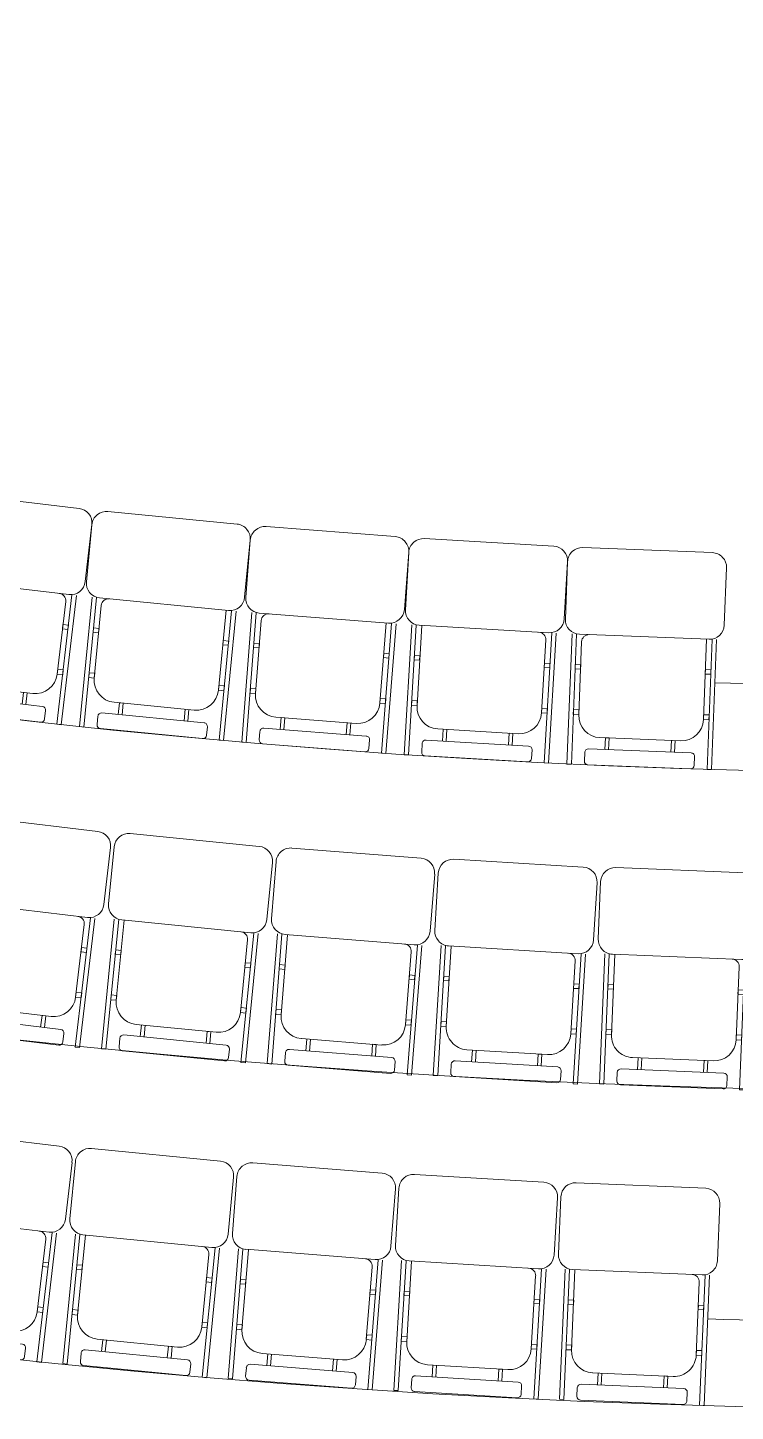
# Model space of a CAD drawing. Header units: millimetres. Extents: x 8275 to 147087, y -297470 to -191881.
# Drawn here: x 42011 to 44458, y -217230 to -212445 of the extents above; entities that cross this region are included whole.
import ezdxf

# ---------------------------------------------------------------- set-up
doc = ezdxf.new("R2010")
doc.units = ezdxf.units.MM
doc.header["$LTSCALE"] = 250
doc.header["$MEASUREMENT"] = 0
doc.layers.add('furniture', color=5, linetype='Continuous', lineweight=15)
doc.layers.add('stairs', color=2, linetype='Continuous', lineweight=5)

# ---------------------------------------------------------------- blocks, each defined once
blk = doc.blocks.new('A$C24EB465D-flat-9-flat-1-flat-324')
at = {"layer": 'furniture', "ltscale": 0.1}
for p, q in [((-444.6, 32.2), (0.8, -19.8)), ((-523.9, -209.5), (-500.9, -12.4)), ((45.4, -76.2), (22.4, -273.2)), ((-505.1, -262.8), (-557.3, -709.9)), ((-542, -711.7), (-489.8, -264.6)), ((-470.9, -266.8), (-503.2, -543.2)), ((-34, -317.8), (-479.3, -265.8)), ((-75.7, -766.2), (-23.5, -319)), ((-8.3, -320.8), (-60.5, -767.9)), ((-503.8, -384.2), (-502, -369.2)), ((-483.1, -371.4), (-502, -369.2)), ((-484.9, -386.4), (-483.1, -371.4)), ((-45.4, -342), (-74.7, -593.2)), ((-484.9, -386.4), (-503.8, -384.2)), ((-56.4, -436.4), (-54.6, -421.4)), ((-54.6, -421.4), (-35.7, -423.7)), ((-37.4, -438.6), (-35.7, -423.7)), ((-56.4, -436.4), (-37.4, -438.6)), ((-522.1, -541), (-520.1, -524.1)), ((-501.2, -526.3), (-520.1, -524.1)), ((-503.2, -543.2), (-501.2, -526.3)), ((-503.2, -543.2), (-522.1, -541)), ((-74.7, -593.2), (-72.7, -576.3)), ((-74.7, -593.2), (-55.8, -595.4)), ((-72.7, -576.3), (-53.8, -578.5)), ((-55.8, -595.4), (-53.8, -578.5)), ((-126.1, -704.9), (-478.9, -663.7)), ((-159.2, -660.1), (-436.3, -627.7)), ((-417.4, -629.9), (-422.1, -670.3)), ((-404.8, -631.4), (-409.5, -671.8)), ((-190.8, -656.4), (-195.5, -696.8)), ((-178, -657.9), (-190.8, -656.4)), ((-178, -657.9), (-182.7, -698.3)), ((-557.3, -709.9), (-542, -711.7)), ((-493, -674.8), (-496.4, -704.1)), ((-132.4, -759.4), (-485.2, -718.2)), ((-114.9, -719), (-118.3, -748.2)), ((-60.5, -767.9), (-75.7, -766.2))]:
    blk.add_line(p, q, dxfattribs=at)
for centre, radius, start, end in [((-450.4, -18.3, 0), 50.8, 83.3415, 173.3415), ((-5.1, -70.3, 0), 50.8, 353.3415, 83.3415), ((-473.5, -215.3, 0), 50.8, 173.3415, 263.3415), ((-28.1, -267.3, 0), 50.8, 263.3415, 353.3415), ((-70.6, -339.1, 0), 25.4, 353.3415, 83.3415), ((-427.5, -552, 0), 76.2, 173.3415, 263.3415), ((-150.4, -584.4, 0), 76.2, 263.3415, 353.3415), ((-480.4, -676.3, 0), 12.7, 83.3415, 173.3415), ((-483.8, -705.6, 0), 12.7, 173.3415, 263.3415), ((-127.5, -717.5, 0), 12.7, 353.3415, 83.3415), ((-131, -746.7, 0), 12.7, 263.3415, 353.3415)]:
    blk.add_arc(centre, radius, start, end, dxfattribs=at)
blk = doc.blocks.new('A$C24EB465D-flat-9-flat-1-flat-325')
at = {"layer": 'furniture', "ltscale": 0.1}
for p, q in [((-445.1, 24), (1.2, -19.8)), ((-520, -219.1), (-500.6, -21.6)), ((46.8, -75.3), (27.4, -272.8)), ((-500.2, -272.1), (-544.1, -720.1)), ((-528.8, -721.6), (-484.9, -273.6)), ((-465.9, -275.4), (-493.1, -552.4)), ((-28.1, -318.4), (-474.4, -274.6)), ((-61.5, -767.4), (-17.6, -319.4)), ((-2.4, -320.9), (-46.3, -768.9)), ((-496.6, -393.4), (-495.1, -378.4)), ((-476.2, -380.3), (-495.1, -378.4)), ((-477.7, -395.2), (-476.2, -380.3)), ((-39, -342.8), (-63.7, -594.5)), ((-477.7, -395.2), (-496.6, -393.4)), ((-48.3, -437.3), (-46.8, -422.4)), ((-46.8, -422.4), (-27.9, -424.2)), ((-29.4, -439.2), (-27.9, -424.2)), ((-48.3, -437.3), (-29.4, -439.2)), ((-512, -550.5), (-510.4, -533.6)), ((-493.1, -552.4), (-512, -550.5)), ((-491.4, -535.4), (-510.4, -533.6)), ((-493.1, -552.4), (-491.4, -535.4)), ((-63.7, -594.5), (-62.1, -577.6)), ((-63.7, -594.5), (-44.8, -596.3)), ((-62.1, -577.6), (-43.1, -579.4)), ((-44.8, -596.3), (-43.1, -579.4)), ((-147, -662.9), (-424.7, -635.6)), ((-405.7, -637.5), (-409.7, -678)), ((-393.1, -638.7), (-397, -679.2)), ((-178.6, -659.8), (-182.6, -700.3)), ((-165.9, -661), (-178.6, -659.8)), ((-165.9, -661), (-169.8, -701.5)), ((-480.4, -683.8), (-483.3, -713.1)), ((-113.1, -707.1), (-466.6, -672.4)), ((-544.1, -720.1), (-528.8, -721.6)), ((-118.4, -761.7), (-471.9, -727)), ((-101.7, -721), (-104.5, -750.3)), ((-46.3, -768.9), (-61.5, -767.4))]:
    blk.add_line(p, q, dxfattribs=at)
for centre, radius, start, end in [((-450, -26.6, 0), 50.8, 84.3981, 174.3981), ((-3.8, -70.4, 0), 50.8, 354.3981, 84.3981), ((-469.4, -224, 0), 50.8, 174.3981, 264.3981), ((-23.1, -267.8, 0), 50.8, 264.3981, 354.3981), ((-64.3, -340.3, 0), 25.4, 354.3981, 84.3981), ((-417.2, -559.8, 0), 76.2, 174.3981, 264.3981), ((-139.6, -587, 0), 76.2, 264.3981, 354.3981), ((-470.7, -714.4, 0), 12.7, 174.3981, 264.3981), ((-467.8, -685.1, 0), 12.7, 84.3981, 174.3981), ((-114.3, -719.7, 0), 12.7, 354.3981, 84.3981), ((-117.2, -749, 0), 12.7, 264.3981, 354.3981)]:
    blk.add_arc(centre, radius, start, end, dxfattribs=at)
blk = doc.blocks.new('A$C24EB465D-flat-9-flat-1-flat-326')
at = {"layer": 'furniture', "ltscale": 0.1}
for p, q in [((-445.4, 15.8), (1.5, -19.8)), ((-515.8, -228.6), (-500.1, -30.9)), ((48.2, -74.4), (32.4, -272.2)), ((-495.1, -281.2), (-530.8, -730)), ((-515.4, -731.2), (-479.7, -282.5)), ((-460.7, -284), (-482.8, -561.4)), ((-22.2, -318.8), (-469.2, -283.3)), ((-47.4, -768.4), (-11.7, -319.7)), ((3.5, -320.9), (-32.1, -769.6)), ((-32.7, -343.5), (-52.8, -595.6)), ((-489.3, -402.5), (-488.1, -387.5)), ((-470.3, -404), (-489.3, -402.5)), ((-469.1, -389), (-488.1, -387.5)), ((-470.3, -404), (-469.1, -389)), ((-40.2, -438.2), (-39.1, -423.2)), ((-39.1, -423.2), (-20.1, -424.7)), ((-21.3, -439.7), (-20.1, -424.7)), ((-40.2, -438.2), (-21.3, -439.7)), ((-501.8, -559.9), (-500.4, -542.9)), ((-482.8, -561.4), (-501.8, -559.9)), ((-481.4, -544.4), (-500.4, -542.9)), ((-482.8, -561.4), (-481.4, -544.4)), ((-52.8, -595.6), (-51.4, -578.6)), ((-52.8, -595.6), (-33.8, -597.1)), ((-51.4, -578.6), (-32.4, -580.1)), ((-33.8, -597.1), (-32.4, -580.1)), ((-134.8, -665.5), (-412.9, -643.4)), ((-393.9, -644.9), (-397.1, -685.4)), ((-381.2, -645.9), (-384.4, -686.4)), ((-166.4, -663), (-169.6, -703.5)), ((-153.6, -664), (-166.4, -663)), ((-153.6, -664), (-156.9, -704.5)), ((-467.7, -692.6), (-470.1, -721.9)), ((-100, -709.1), (-454.1, -680.9)), ((-530.8, -730), (-515.4, -731.2)), ((-104.3, -763.7), (-458.4, -735.6)), ((-88.3, -722.7), (-90.7, -752.1)), ((-32.1, -769.6), (-47.4, -768.4))]:
    blk.add_line(p, q, dxfattribs=at)
for centre, radius, start, end in [((-449.5, -34.9, 0), 50.8, 85.4547, 175.4547), ((-2.5, -70.4, 0), 50.8, 355.4547, 85.4547), ((-465.2, -232.7, 0), 50.8, 175.4547, 265.4547), ((-18.2, -268.2, 0), 50.8, 265.4547, 355.4547), ((-58, -341.5, 0), 25.4, 355.4547, 85.4547), ((-406.8, -567.4, 0), 76.2, 175.4547, 265.4547), ((-128.7, -589.5, 0), 76.2, 265.4547, 355.4547), ((-455.1, -693.6, 0), 12.7, 85.4547, 175.4547), ((-101, -721.7, 0), 12.7, 355.4547, 85.4547), ((-457.4, -722.9, 0), 12.7, 175.4547, 265.4547), ((-103.3, -751.1, 0), 12.7, 265.4547, 355.4547)]:
    blk.add_arc(centre, radius, start, end, dxfattribs=at)
blk = doc.blocks.new('A$C24EB465D-flat-9-flat-1-flat-327')
at = {"layer": 'furniture', "ltscale": 0.1}
for p, q in [((-445.7, 7.5), (1.9, -19.7)), ((-511.5, -238.1), (-499.5, -40.1)), ((49.5, -73.5), (37.5, -271.6)), ((-489.8, -290.3), (-517.2, -739.7)), ((-501.8, -740.6), (-474.4, -291.3)), ((-455.4, -292.4), (-472.4, -570.2)), ((-16.3, -319.2), (-463.9, -291.9)), ((-33.2, -769.2), (-5.8, -319.8)), ((9.4, -320.8), (-18, -770.1)), ((-26.4, -344), (-41.8, -596.4)), ((-481.8, -411.4), (-480.9, -396.4)), ((-462.8, -412.6), (-481.8, -411.4)), ((-461.8, -397.6), (-480.9, -396.4)), ((-462.8, -412.6), (-461.8, -397.6)), ((-32.2, -438.8), (-31.2, -423.8)), ((-31.2, -423.8), (-12.2, -425)), ((-13.1, -440), (-12.2, -425)), ((-32.2, -438.8), (-13.1, -440)), ((-491.4, -569), (-490.3, -552)), ((-472.4, -570.2), (-491.4, -569)), ((-471.3, -553.2), (-490.3, -552)), ((-472.4, -570.2), (-471.3, -553.2)), ((-41.8, -596.4), (-40.7, -579.4)), ((-41.8, -596.4), (-22.7, -597.6)), ((-40.7, -579.4), (-21.7, -580.6)), ((-22.7, -597.6), (-21.7, -580.6)), ((-122.5, -667.9), (-400.9, -650.9)), ((-381.9, -652), (-384.4, -692.6)), ((-369.2, -652.8), (-371.7, -693.4)), ((-154.2, -665.9), (-156.6, -706.5)), ((-141.4, -666.7), (-154.2, -665.9)), ((-141.4, -666.7), (-143.9, -707.3)), ((-454.9, -701.1), (-456.7, -730.5)), ((-86.9, -710.8), (-441.4, -689.2)), ((-517.2, -739.7), (-501.8, -740.6)), ((-90.2, -765.5), (-444.8, -743.9)), ((-75, -724.2), (-76.8, -753.6)), ((-18, -770.1), (-33.2, -769.2))]:
    blk.add_line(p, q, dxfattribs=at)
for centre, radius, start, end in [((-448.7, -43.2, 0), 50.8, 86.5113, 176.5113), ((-1.2, -70.4, 0), 50.8, 356.5113, 86.5113), ((-460.8, -241.2, 0), 50.8, 176.5113, 266.5113), ((-13.3, -268.5, 0), 50.8, 266.5113, 356.5113), ((-51.7, -342.5, 0), 25.4, 356.5113, 86.5113), ((-396.3, -574.8, 0), 76.2, 176.5113, 266.5113), ((-117.8, -591.8, 0), 76.2, 266.5113, 356.5113), ((-442.2, -701.8, 0), 12.7, 86.5113, 176.5113), ((-87.7, -723.5, 0), 12.7, 356.5113, 86.5113), ((-444, -731.2, 0), 12.7, 176.5113, 266.5113), ((-89.5, -752.8, 0), 12.7, 266.5113, 356.5113)]:
    blk.add_arc(centre, radius, start, end, dxfattribs=at)
blk = doc.blocks.new('A$C24EB465D-flat-9-flat-1-flat-328')
at = {"layer": 'furniture', "ltscale": 0.1}
for p, q in [((-445.7, -0.7), (2.3, -19.7)), ((-507.1, -247.5), (-498.6, -49.3)), ((50.9, -72.6), (42.5, -270.8)), ((-484.4, -299.3), (-503.5, -749.1)), ((-488.1, -749.7), (-469, -300)), ((-450, -300.8), (-461.8, -578.8)), ((-10.5, -319.4), (-458.5, -300.4)), ((-19, -769.7), (0.1, -319.9)), ((15.4, -320.5), (-3.7, -770.3)), ((-20, -344.4), (-30.8, -597.1)), ((-474.1, -420.2), (-473.5, -405.2)), ((-455.1, -421), (-474.1, -420.2)), ((-454.4, -406), (-473.5, -405.2)), ((-455.1, -421), (-454.4, -406)), ((-24.1, -439.3), (-23.4, -424.3)), ((-23.4, -424.3), (-4.4, -425.1)), ((-5, -440.2), (-4.4, -425.1)), ((-24.1, -439.3), (-5, -440.2)), ((-480.8, -578), (-480.1, -561)), ((-461, -561.8), (-480.1, -561)), ((-461.8, -578.8), (-461, -561.8)), ((-461.8, -578.8), (-480.8, -578)), ((-30.8, -597.1), (-30, -580.1)), ((-30.8, -597.1), (-11.7, -597.9)), ((-30, -580.1), (-11, -580.9)), ((-11.7, -597.9), (-11, -580.9)), ((-110.1, -670), (-388.9, -658.2)), ((-369.9, -659), (-371.6, -699.6)), ((-357.1, -659.5), (-358.9, -700.1)), ((-141.9, -668.6), (-143.6, -709.3)), ((-129.1, -669.2), (-141.9, -668.6)), ((-129.1, -669.2), (-130.8, -709.8)), ((-441.9, -709.3), (-443.1, -738.7)), ((-73.8, -712.3), (-428.7, -697.2)), ((-503.5, -749.1), (-488.1, -749.7)), ((-76.1, -767), (-431, -752)), ((-61.6, -725.5), (-62.9, -754.9)), ((-3.7, -770.3), (-19, -769.7))]:
    blk.add_line(p, q, dxfattribs=at)
for centre, radius, start, end in [((-447.9, -51.4, 0), 50.8, 87.5679, 177.5679), ((0.1, -70.5, 0), 50.8, 357.5679, 87.5679), ((-456.3, -249.6, 0), 50.8, 177.5679, 267.5679), ((-8.3, -268.7, 0), 50.8, 267.5679, 357.5679), ((-45.4, -343.4, 0), 25.4, 357.5679, 87.5679), ((-385.6, -582, 0), 76.2, 177.5679, 267.5679), ((-106.9, -593.9, 0), 76.2, 267.5679, 357.5679), ((-429.2, -709.9, 0), 12.7, 87.5679, 177.5679), ((-74.3, -724.9, 0), 12.7, 357.5679, 87.5679), ((-430.5, -739.3, 0), 12.7, 177.5679, 267.5679), ((-75.6, -754.4, 0), 12.7, 267.5679, 357.5679)]:
    blk.add_arc(centre, radius, start, end, dxfattribs=at)
blk = doc.blocks.new('A$C24EB465D-flat-9-flat-1-flat-345')
at = {"layer": 'furniture', "ltscale": 0.1}
for p, q in [((-444.5, 32.9), (0.8, -19.8)), ((-524.2, -208.6), (-500.9, -11.6)), ((45.3, -76.2), (22, -273.3)), ((-505.5, -262), (-558.4, -709.1)), ((-543.1, -710.9), (-490.2, -263.8)), ((-471.3, -266.1), (-504, -542.4)), ((-34.5, -317.7), (-479.8, -265.1)), ((-76.9, -766), (-24, -319)), ((-8.8, -320.8), (-61.7, -767.8)), ((-504.4, -383.4), (-502.6, -368.4)), ((-483.7, -370.7), (-502.6, -368.4)), ((-485.5, -385.6), (-483.7, -370.7)), ((-45.9, -342), (-75.6, -593.1)), ((-485.5, -385.6), (-504.4, -383.4)), ((-57, -436.3), (-55.3, -421.4)), ((-55.3, -421.4), (-36.4, -423.6)), ((-38.1, -438.5), (-36.4, -423.6)), ((-57, -436.3), (-38.1, -438.5)), ((-522.9, -540.2), (-520.9, -523.3)), ((-502, -525.5), (-520.9, -523.3)), ((-504, -542.4), (-502, -525.5)), ((-504, -542.4), (-522.9, -540.2)), ((-75.6, -593.1), (-73.6, -576.2)), ((-75.6, -593.1), (-56.7, -595.3)), ((-73.6, -576.2), (-54.7, -578.4)), ((-56.7, -595.3), (-54.7, -578.4)), ((-127.2, -704.7), (-479.9, -663)), ((-160.2, -659.8), (-437.3, -627)), ((-418.4, -629.3), (-423.2, -669.7)), ((-405.7, -630.8), (-410.5, -671.2)), ((-191.8, -656.1), (-196.6, -696.5)), ((-179, -657.6), (-191.8, -656.1)), ((-179, -657.6), (-183.8, -698)), ((-558.4, -709.1), (-543.1, -710.9)), ((-494, -674.1), (-497.5, -703.3)), ((-133.6, -759.1), (-486.3, -717.4)), ((-116, -718.8), (-119.5, -748)), ((-61.7, -767.8), (-76.9, -766))]:
    blk.add_line(p, q, dxfattribs=at)
for centre, radius, start, end in [((-450.5, -17.6, 0), 50.8, 83.2528, 173.2528), ((-5.2, -70.3, 0), 50.8, 353.2528, 83.2528), ((-473.8, -214.6, 0), 50.8, 173.2528, 263.2528), ((-28.5, -267.3, 0), 50.8, 263.2528, 353.2528), ((-71.1, -339, 0), 25.4, 353.2528, 83.2528), ((-428.3, -551.4, 0), 76.2, 173.2528, 263.2528), ((-151.3, -584.1, 0), 76.2, 263.2528, 353.2528), ((-481.4, -675.6, 0), 12.7, 83.2528, 173.2528), ((-484.9, -704.8, 0), 12.7, 173.2528, 263.2528), ((-128.7, -717.3, 0), 12.7, 353.2528, 83.2528), ((-132.1, -746.5, 0), 12.7, 263.2528, 353.2528)]:
    blk.add_arc(centre, radius, start, end, dxfattribs=at)
blk = doc.blocks.new('A$C24EB465D-flat-9-flat-1-flat-346')
at = {"layer": 'furniture', "ltscale": 0.1}
for p, q in [((-445.1, 24.3), (1.2, -19.8)), ((-520.1, -218.6), (-500.6, -21.2)), ((46.7, -75.4), (27.2, -272.8)), ((-500.4, -271.6), (-544.7, -719.6)), ((-529.4, -721.2), (-485.1, -273.2)), ((-466.1, -275), (-493.5, -552)), ((-28.4, -318.3), (-474.6, -274.2)), ((-62.2, -767.4), (-17.9, -319.4)), ((-2.7, -320.9), (-47, -768.9)), ((-496.9, -393), (-495.5, -378)), ((-476.5, -379.9), (-495.5, -378)), ((-478, -394.8), (-476.5, -379.9)), ((-39.3, -342.8), (-64.2, -594.4)), ((-478, -394.8), (-496.9, -393)), ((-48.7, -437.3), (-47.2, -422.3)), ((-47.2, -422.3), (-28.2, -424.2)), ((-29.7, -439.2), (-28.2, -424.2)), ((-48.7, -437.3), (-29.7, -439.2)), ((-512.5, -550.1), (-510.8, -533.2)), ((-493.5, -552), (-512.5, -550.1)), ((-491.8, -535), (-510.8, -533.2)), ((-493.5, -552), (-491.8, -535)), ((-64.2, -594.4), (-62.5, -577.5)), ((-64.2, -594.4), (-45.3, -596.3)), ((-62.5, -577.5), (-43.6, -579.4)), ((-45.3, -596.3), (-43.6, -579.4)), ((-147.5, -662.8), (-425.2, -635.3)), ((-406.3, -637.2), (-410.3, -677.7)), ((-393.6, -638.4), (-397.6, -678.9)), ((-179.2, -659.6), (-183.2, -700.1)), ((-166.4, -660.9), (-179.2, -659.6)), ((-166.4, -660.9), (-170.4, -701.4)), ((-481, -683.4), (-483.9, -712.7)), ((-113.6, -707), (-467.1, -672)), ((-544.7, -719.6), (-529.4, -721.2)), ((-119, -761.6), (-472.5, -726.6)), ((-102.3, -720.9), (-105.1, -750.2)), ((-47, -768.9), (-62.2, -767.4))]:
    blk.add_line(p, q, dxfattribs=at)
for centre, radius, start, end in [((-450.1, -26.2, 0), 50.8, 84.3508, 174.3508), ((-3.8, -70.4, 0), 50.8, 354.3508, 84.3508), ((-469.6, -223.6, 0), 50.8, 174.3508, 264.3508), ((-23.4, -267.8, 0), 50.8, 264.3508, 354.3508), ((-64.6, -340.3, 0), 25.4, 354.3508, 84.3508), ((-417.7, -559.5, 0), 76.2, 174.3508, 264.3508), ((-140, -586.9, 0), 76.2, 264.3508, 354.3508), ((-471.3, -714, 0), 12.7, 174.3508, 264.3508), ((-468.4, -684.7, 0), 12.7, 84.3508, 174.3508), ((-114.9, -719.6, 0), 12.7, 354.3508, 84.3508), ((-117.8, -748.9, 0), 12.7, 264.3508, 354.3508)]:
    blk.add_arc(centre, radius, start, end, dxfattribs=at)
blk = doc.blocks.new('A$C24EB465D-flat-9-flat-1-flat-347')
at = {"layer": 'furniture', "ltscale": 0.1}
for p, q in [((-445.4, 15.8), (1.5, -19.8)), ((-515.9, -228.6), (-500.1, -30.8)), ((48.2, -74.4), (32.4, -272.2)), ((-495.1, -281.2), (-530.8, -729.9)), ((-515.5, -731.2), (-479.8, -282.4)), ((-460.8, -283.9), (-482.9, -561.3)), ((-22.3, -318.8), (-469.2, -283.2)), ((-47.5, -768.4), (-11.7, -319.7)), ((3.5, -320.9), (-32.2, -769.6)), ((-32.7, -343.5), (-52.8, -595.6)), ((-489.3, -402.4), (-488.1, -387.4)), ((-470.3, -403.9), (-489.3, -402.4)), ((-469.1, -388.9), (-488.1, -387.4)), ((-470.3, -403.9), (-469.1, -388.9)), ((-40.3, -438.2), (-39.1, -423.2)), ((-39.1, -423.2), (-20.1, -424.7)), ((-21.3, -439.7), (-20.1, -424.7)), ((-40.3, -438.2), (-21.3, -439.7)), ((-501.8, -559.8), (-500.5, -542.9)), ((-482.9, -561.3), (-501.8, -559.8)), ((-481.5, -544.4), (-500.5, -542.9)), ((-482.9, -561.3), (-481.5, -544.4)), ((-52.8, -595.6), (-51.5, -578.6)), ((-52.8, -595.6), (-33.8, -597.1)), ((-51.5, -578.6), (-32.5, -580.1)), ((-33.8, -597.1), (-32.5, -580.1)), ((-134.8, -665.5), (-412.9, -643.3)), ((-394, -644.8), (-397.2, -685.4)), ((-381.3, -645.9), (-384.5, -686.4)), ((-166.5, -662.9), (-169.7, -703.5)), ((-153.7, -664), (-166.5, -662.9)), ((-153.7, -664), (-156.9, -704.5)), ((-467.8, -692.5), (-470.2, -721.9)), ((-100.1, -709), (-454.1, -680.9)), ((-530.8, -729.9), (-515.5, -731.2)), ((-104.4, -763.7), (-458.5, -735.5)), ((-88.4, -722.7), (-90.8, -752.1)), ((-32.2, -769.6), (-47.5, -768.4))]:
    blk.add_line(p, q, dxfattribs=at)
for centre, radius, start, end in [((-449.5, -34.8, 0), 50.8, 85.4488, 175.4488), ((-2.5, -70.4, 0), 50.8, 355.4488, 85.4488), ((-465.2, -232.6, 0), 50.8, 175.4488, 265.4488), ((-18.2, -268.2, 0), 50.8, 265.4488, 355.4488), ((-58.1, -341.5, 0), 25.4, 355.4488, 85.4488), ((-406.9, -567.4, 0), 76.2, 175.4488, 265.4488), ((-128.8, -589.5, 0), 76.2, 265.4488, 355.4488), ((-455.2, -693.5, 0), 12.7, 85.4488, 175.4488), ((-101.1, -721.7, 0), 12.7, 355.4488, 85.4488), ((-457.5, -722.9, 0), 12.7, 175.4488, 265.4488), ((-103.4, -751, 0), 12.7, 265.4488, 355.4488)]:
    blk.add_arc(centre, radius, start, end, dxfattribs=at)
blk = doc.blocks.new('A$C24EB465D-flat-9-flat-1-flat-348')
at = {"layer": 'furniture', "ltscale": 0.1}
for p, q in [((-445.7, 7.3), (1.9, -19.7)), ((-511.4, -238.4), (-499.4, -40.4)), ((49.6, -73.5), (37.6, -271.5)), ((-489.6, -290.6), (-516.7, -740)), ((-501.4, -740.9), (-474.3, -291.6)), ((-455.2, -292.7), (-472, -570.5)), ((-16.1, -319.2), (-463.7, -292.2)), ((-32.7, -769.2), (-5.6, -319.8)), ((9.6, -320.8), (-17.5, -770.1)), ((-26.2, -344), (-41.4, -596.5)), ((-481.5, -411.7), (-480.6, -396.7)), ((-462.5, -412.9), (-481.5, -411.7)), ((-461.6, -397.9), (-480.6, -396.7)), ((-462.5, -412.9), (-461.6, -397.9)), ((-31.9, -438.9), (-31, -423.8)), ((-31, -423.8), (-12, -425)), ((-12.9, -440), (-12, -425)), ((-31.9, -438.9), (-12.9, -440)), ((-491, -569.3), (-490, -552.3)), ((-472, -570.5), (-491, -569.3)), ((-471, -553.5), (-490, -552.3)), ((-472, -570.5), (-471, -553.5)), ((-41.4, -596.5), (-40.4, -579.5)), ((-41.4, -596.5), (-22.4, -597.6)), ((-40.4, -579.5), (-21.4, -580.6)), ((-22.4, -597.6), (-21.4, -580.6)), ((-122, -667.9), (-400.5, -651.1)), ((-381.5, -652.3), (-384, -692.9)), ((-368.8, -653), (-371.3, -693.6)), ((-153.8, -666), (-156.2, -706.6)), ((-141, -666.8), (-153.8, -666)), ((-141, -666.8), (-143.4, -707.4)), ((-454.5, -701.3), (-456.2, -730.7)), ((-86.5, -710.8), (-441, -689.4)), ((-516.7, -740), (-501.4, -740.9)), ((-89.8, -765.6), (-444.3, -744.2)), ((-74.6, -724.3), (-76.3, -753.7)), ((-17.5, -770.1), (-32.7, -769.2))]:
    blk.add_line(p, q, dxfattribs=at)
for centre, radius, start, end in [((-448.7, -43.4, 0), 50.8, 86.5469, 176.5469), ((-1.1, -70.4, 0), 50.8, 356.5469, 86.5469), ((-460.7, -241.5, 0), 50.8, 176.5469, 266.5469), ((-13.1, -268.5, 0), 50.8, 266.5469, 356.5469), ((-51.5, -342.5, 0), 25.4, 356.5469, 86.5469), ((-395.9, -575.1, 0), 76.2, 176.5469, 266.5469), ((-117.5, -591.9, 0), 76.2, 266.5469, 356.5469), ((-441.8, -702.1, 0), 12.7, 86.5469, 176.5469), ((-87.2, -723.5, 0), 12.7, 356.5469, 86.5469), ((-443.6, -731.5, 0), 12.7, 176.5469, 266.5469), ((-89, -752.9, 0), 12.7, 266.5469, 356.5469)]:
    blk.add_arc(centre, radius, start, end, dxfattribs=at)
blk = doc.blocks.new('A$C24EB465D-flat-9-flat-1-flat-349')
at = {"layer": 'furniture', "ltscale": 0.1}
for p, q in [((-445.7, -1.3), (2.3, -19.7)), ((-506.7, -248.2), (-498.6, -49.9)), ((51, -72.5), (42.8, -270.8)), ((-484, -300), (-502.5, -749.8)), ((-487.1, -750.4), (-468.6, -300.6)), ((-449.6, -301.4), (-461, -579.4)), ((-10, -319.4), (-458, -301)), ((-18, -769.7), (0.5, -319.9)), ((15.8, -320.5), (-2.7, -770.3)), ((-19.6, -344.5), (-30, -597.1)), ((-473.5, -420.9), (-472.9, -405.8)), ((-454.5, -421.7), (-473.5, -420.9)), ((-453.9, -406.6), (-472.9, -405.8)), ((-454.5, -421.7), (-453.9, -406.6)), ((-23.5, -439.4), (-22.8, -424.4)), ((-22.8, -424.4), (-3.8, -425.1)), ((-4.4, -440.2), (-3.8, -425.1)), ((-23.5, -439.4), (-4.4, -440.2)), ((-480, -578.6), (-479.3, -561.6)), ((-460.3, -562.4), (-479.3, -561.6)), ((-461, -579.4), (-460.3, -562.4)), ((-461, -579.4), (-480, -578.6)), ((-30, -597.1), (-29.3, -580.1)), ((-30, -597.1), (-10.9, -597.9)), ((-29.3, -580.1), (-10.2, -580.9)), ((-10.9, -597.9), (-10.2, -580.9)), ((-109.2, -670.1), (-388, -658.7)), ((-369, -659.5), (-370.6, -700.1)), ((-356.2, -660), (-357.9, -700.6)), ((-141, -668.8), (-142.6, -709.5)), ((-128.2, -669.4), (-141, -668.8)), ((-128.2, -669.4), (-129.8, -710)), ((-440.9, -709.9), (-442.1, -739.3)), ((-72.8, -712.4), (-427.7, -697.8)), ((-502.5, -749.8), (-487.1, -750.4)), ((-75.1, -767.2), (-430, -752.6)), ((-60.7, -725.6), (-61.9, -755)), ((-2.7, -770.3), (-18, -769.7))]:
    blk.add_line(p, q, dxfattribs=at)
for centre, radius, start, end in [((-447.8, -52, 0), 50.8, 87.6449, 177.6449), ((0.2, -70.5, 0), 50.8, 357.6449, 87.6449), ((-456, -250.3, 0), 50.8, 177.6449, 267.6449), ((-7.9, -268.7, 0), 50.8, 267.6449, 357.6449), ((-44.9, -343.4, 0), 25.4, 357.6449, 87.6449), ((-384.9, -582.5, 0), 76.2, 177.6449, 267.6449), ((-106.1, -594, 0), 76.2, 267.6449, 357.6449), ((-428.2, -710.4, 0), 12.7, 87.6449, 177.6449), ((-73.3, -725, 0), 12.7, 357.6449, 87.6449), ((-429.5, -739.9, 0), 12.7, 177.6449, 267.6449), ((-74.6, -754.5, 0), 12.7, 267.6449, 357.6449)]:
    blk.add_arc(centre, radius, start, end, dxfattribs=at)
blk = doc.blocks.new('A$C24EB465D-flat-9-flat-1-flat-96')
at = {"layer": 'furniture', "ltscale": 0.1}
for p, q in [((445.1, -23.5), (-3.3, -19.6)), ((-54.5, -69.9), (-56.2, -268.3)), ((493.7, -273.1), (495.5, -74.7)), ((-31.7, -319.3), (-35.6, -769.5)), ((-20.3, -769.6), (-16.4, -319.5)), ((-5.9, -319.5), (442.5, -323.4)), ((434, -323.4), (431.6, -601.6)), ((449.1, -773.7), (453, -323.5)), ((468.4, -323.7), (464.5, -773.8)), ((2.4, -345), (0.2, -597.9)), ((-17.5, -439.8), (-17.4, -424.8)), ((1.7, -425), (-17.4, -424.8)), ((1.6, -440), (1.7, -425)), ((433, -443.8), (433.1, -428.7)), ((433.1, -428.7), (452.1, -428.9)), ((452, -443.9), (452.1, -428.9)), ((1.6, -440), (-17.5, -439.8)), ((433, -443.8), (452, -443.9)), ((-18.9, -597.7), (-18.7, -580.7)), ((0.2, -597.9), (-18.9, -597.7)), ((0.3, -580.9), (-18.7, -580.7)), ((0.2, -597.9), (0.3, -580.9)), ((431.6, -601.6), (431.7, -584.6)), ((431.6, -601.6), (450.6, -601.8)), ((431.7, -584.6), (450.8, -584.8)), ((450.6, -601.8), (450.8, -584.8)), ((37.3, -715.1), (392.5, -718.2)), ((75.7, -674.8), (354.7, -677.2)), ((94.7, -674.9), (94.3, -715.6)), ((94.7, -674.9), (107.5, -675)), ((107.5, -675), (107.1, -715.7)), ((323, -676.9), (322.6, -717.6)), ((335.7, -677), (335.3, -717.7)), ((24.5, -727.7), (24.2, -757.1)), ((405.1, -731), (404.8, -760.4)), ((-35.6, -769.5), (-20.3, -769.6)), ((36.8, -769.9), (392, -773)), ((464.5, -773.8), (449.1, -773.7))]:
    blk.add_line(p, q, dxfattribs=at)
for centre, radius, start, end in [((-3.7, -70.4, 0), 50.8, 89.502, 179.502), ((444.7, -74.3, 0), 50.8, 359.502, 89.502), ((-5.4, -268.8, 0), 50.8, 179.502, 269.502), ((442.9, -272.6, 0), 50.8, 269.502, 359.502), ((27.8, -345.2, 0), 25.4, 89.502, 179.502), ((76.4, -598.6, 0), 76.2, 179.502, 269.502), ((355.4, -601, 0), 76.2, 269.502, 359.502), ((37.2, -727.8, 0), 12.7, 89.502, 179.502), ((36.9, -757.2, 0), 12.7, 179.502, 269.502), ((392.1, -760.3, 0), 12.7, 269.502, 359.502), ((392.4, -730.9, 0), 12.7, 359.502, 89.502)]:
    blk.add_arc(centre, radius, start, end, dxfattribs=at)

msp = doc.modelspace()

# ---------------------------------------------------------------- linework, layer by layer
at = {"layer": 'stairs', "ltscale": 0.01}
for radius, start, end in [(28933.6, 238.54664, 301.47272), (30033.6, 238.66575, 301.3529), (31133.6, 238.77643, 301.24156), (32233.6, 238.87955, 301.13782), (33333.6, 238.97585, 301.04095), (28633.6, 268.29161, 271.73055), (30833.6, 268.36764, 271.65294)]:
    msp.add_arc((45240.8, -186089.6, -29609.4), radius, start, end, dxfattribs=at)

# ---------------------------------------------------------------- block references
at = {"layer": 'furniture', "ltscale": 0.01, "xscale": -1}
for p, rotation in [((42187.7, -214087.7, -28433), 352.8292886149604), ((43828.1, -214218.5, -28433), 356.1646443076095)]:
    msp.add_blockref('A$C24EB465D-flat-9-flat-1-flat-96', p, dxfattribs=dict(at, rotation=rotation))
at = {"layer": 'furniture', "ltscale": 0.01}
for p, rotation in [((42293.5, -214099.1, -28433), 354.9371624550271), ((42839.7, -214151.2, -28433), 356.0489476861243), ((43934.5, -214223.7, -28433), 358.2725181476762)]:
    msp.add_blockref('A$C24EB465D-flat-9-flat-1-flat-96', p, dxfattribs=dict(at, rotation=rotation))
for name, p in [('A$C24EB465D-flat-9-flat-1-flat-345', (42252.3, -215204.7, -28433)), ('A$C24EB465D-flat-9-flat-1-flat-346', (42810.7, -215256.7, -28433)), ('A$C24EB465D-flat-9-flat-1-flat-347', (43370.1, -215297.9, -28433)), ('A$C24EB465D-flat-9-flat-1-flat-348', (43930.2, -215328.5, -28433)), ('A$C24EB465D-flat-9-flat-1-flat-349', (44490.7, -215348.3, -28433)), ('A$C24EB465D-flat-9-flat-1-flat-324', (42118.7, -216293, -28433)), ('A$C24EB465D-flat-9-flat-1-flat-325', (42676.3, -216345, -28433)), ('A$C24EB465D-flat-9-flat-1-flat-326', (43234.7, -216386.7, -28433)), ('A$C24EB465D-flat-9-flat-1-flat-327', (43793.9, -216418.2, -28433)), ('A$C24EB465D-flat-9-flat-1-flat-328', (44353.5, -216439.3, -28433))]:
    msp.add_blockref(name, p, dxfattribs=at)

doc.saveas('drawing.dxf')
